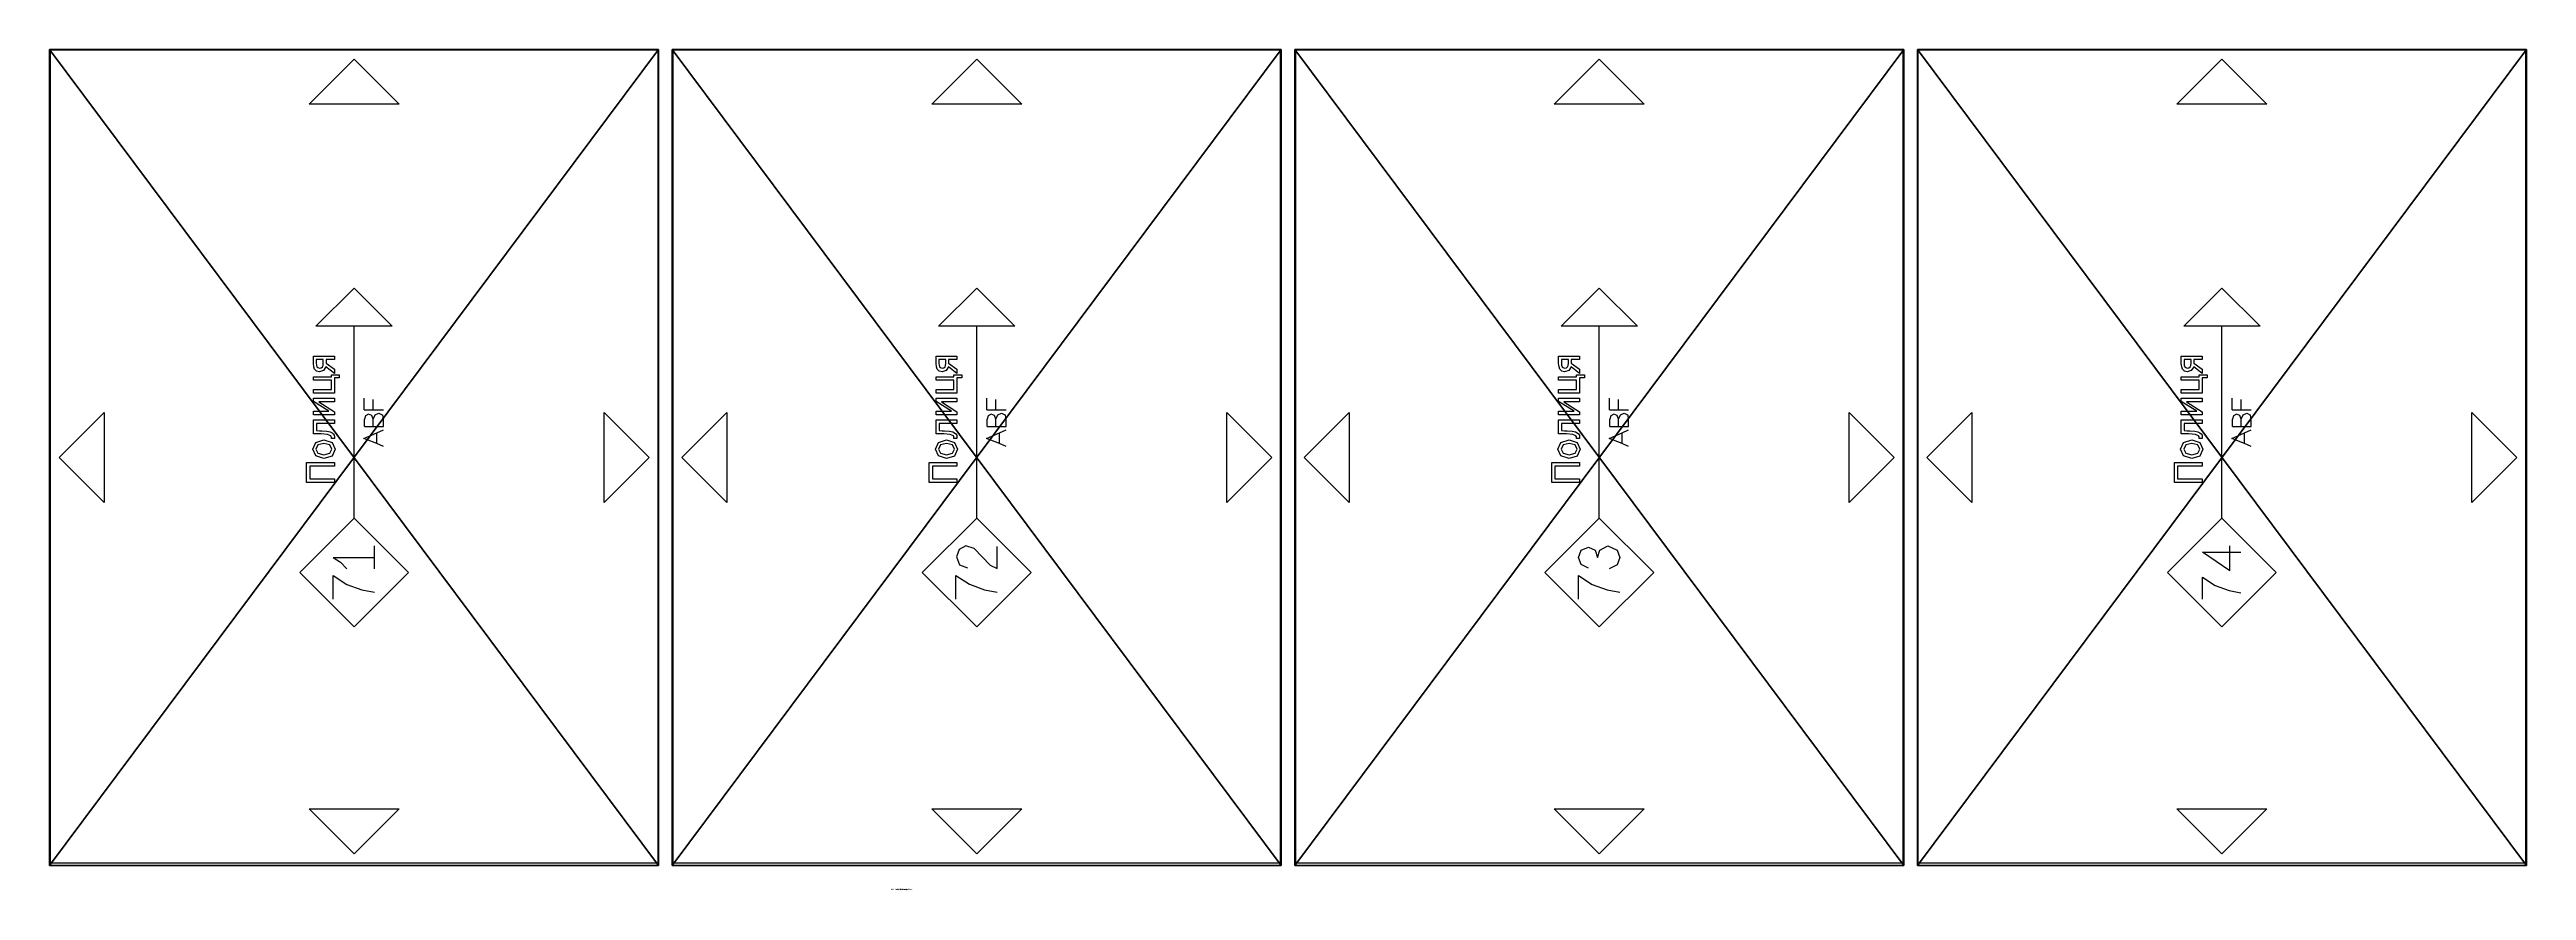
# Model space of a CAD drawing. Header units: millimetres. Extents: x -45532 to 18, y -11338 to 4436.
# Drawn here: x -16578 to -14756, y -18 to 600 of the extents above; entities that cross this region are included whole.
import ezdxf

# ---------------------------------------------------------------- set-up
doc = ezdxf.new("R2010")
doc.units = ezdxf.units.MM
doc.header["$LTSCALE"] = 25.4
doc.layers.get('0').update_dxf_attribs({"true_color": 0xffffff})
for name, color, linetype, true_color in [('ABF_cuttingLines', 134, 'Continuous', 0x009987), ('ABF_edgeBanding', 252, 'Continuous', 0x777799), ('ABF_Label', 190, 'Continuous', 0x9900ff)]:
    doc.layers.add(name, color=color, linetype=linetype, true_color=true_color)

# ---------------------------------------------------------------- blocks, each defined once
blk = doc.blocks.new('Group1439#1')
at = {"layer": 'ABF_Label', "color": 0}
for p, q in [((-11.7, 9.2), (-11.7, 22.2)), ((-11.7, 22.2), (-2.3, 22.2)), ((-4, 20.7), (-10, 20.7)), ((-10, 20.7), (-10, 9.2)), ((-4, 9.2), (-4, 20.7)), ((-2.3, 22.2), (-2.3, 9.2)), ((-0.4, 14.1), (0.8, 17.9)), ((0.7, 10.3), (-0.4, 14.1)), ((0.8, 17.9), (3.9, 19.3)), ((2, 16.9), (1.3, 14.1)), ((1.3, 14.1), (2, 11.3)), ((3.9, 17.8), (2, 16.9)), ((3.9, 19.3), (7.1, 17.9)), ((5.9, 16.9), (3.9, 17.8)), ((6.6, 14.1), (5.9, 16.9)), ((5.9, 11.3), (6.6, 14.1)), ((7.1, 17.9), (8.3, 14.1)), ((8.3, 14.1), (7.1, 10.3)), ((10.1, 10.9), (10.7, 12.4)), ((10.7, 12.4), (11, 15.4)), ((11, 15.4), (11.1, 17.1)), ((11.1, 17.1), (11.1, 19)), ((11.1, 19), (17.6, 19)), ((12.3, 12.7), (12, 11.2)), ((12.5, 15), (12.3, 12.7)), ((12.6, 17.6), (12.5, 16.2)), ((12.5, 16.2), (12.5, 15)), ((15.9, 17.6), (12.6, 17.6)), ((15.9, 9.2), (15.9, 17.6)), ((17.6, 19), (17.6, 9.2)), ((19.9, 9.2), (19.9, 19)), ((19.9, 19), (21.6, 19)), ((26, 16.5), (21.4, 9.2)), ((21.6, 19), (21.6, 11.8)), ((21.6, 11.8), (26.1, 19)), ((26, 9.2), (26, 16.5)), ((26.1, 19), (27.7, 19)), ((27.7, 19), (27.7, 9.2)), ((30.1, 9.2), (30.1, 19)), ((30.1, 19), (31.7, 19)), ((31.7, 19), (31.7, 10.6)), ((36.1, 10.6), (36.1, 19)), ((36.1, 19), (37.7, 19)), ((37.7, 19), (37.7, 10.6)), ((39.3, 9.2), (42.4, 13.2)), ((40.1, 16.2), (40.4, 17.5)), ((40.7, 14.3), (40.1, 16.2)), ((40.4, 17.5), (41.3, 18.4)), ((42.4, 13.2), (40.7, 14.3)), ((44.1, 13.1), (41.2, 9.2)), ((41.3, 18.4), (42.4, 18.8)), ((42, 16.9), (41.8, 16.2)), ((41.8, 16.2), (41.9, 15.4)), ((41.9, 15.4), (42.3, 14.8)), ((42.4, 17.4), (42, 16.9)), ((42.3, 14.8), (43, 14.5)), ((42.4, 18.8), (43.9, 19)), ((43.1, 17.6), (42.4, 17.4)), ((43, 14.5), (44, 14.4)), ((44, 17.7), (43.1, 17.6)), ((43.9, 19), (47.4, 19)), ((45.8, 17.7), (44, 17.7)), ((44, 14.4), (45.8, 14.4)), ((45.8, 13.1), (44.1, 13.1)), ((45.8, 14.4), (45.8, 17.7)), ((45.8, 9.2), (45.8, 13.1)), ((47.4, 19), (47.4, 9.2)), ((-66.1, 9.1), (-55.9, 9.1)), ((-59.7, 3.1), (-62.1, -3.4)), ((-55.9, 9.1), (-59.7, 3.1)), ((-52.9, -3.7), (-44.1, 9.1)), ((-44.1, 9.1), (-44.1, -3.7)), ((-28.3, 0), (61.3, 0)), ((-10, 9.2), (-11.7, 9.2)), ((-2.3, 9.2), (-4, 9.2)), ((3.9, 8.9), (0.7, 10.3)), ((2, 11.3), (3.9, 10.4)), ((3.9, 10.4), (5.9, 11.3)), ((7.1, 10.3), (3.9, 8.9)), ((8.9, 9.2), (8.9, 10.6)), ((8.9, 10.6), (9, 10.6)), ((9.2, 9.2), (8.9, 9.2)), ((9, 10.6), (9.1, 10.6)), ((9.1, 10.6), (9.3, 10.6)), ((9.6, 9.2), (9.2, 9.2)), ((9.3, 10.6), (9.7, 10.7)), ((10.4, 9.3), (9.6, 9.2)), ((9.7, 10.7), (10.1, 10.9)), ((11, 9.7), (10.4, 9.3)), ((11.5, 10.3), (11, 9.7)), ((12, 11.2), (11.5, 10.3)), ((17.6, 9.2), (15.9, 9.2)), ((21.4, 9.2), (19.9, 9.2)), ((27.7, 9.2), (26, 9.2)), ((37.2, 9.2), (30.1, 9.2)), ((31.7, 10.6), (36.1, 10.6)), ((37.2, 6.9), (37.2, 9.2)), ((38.7, 6.9), (37.2, 6.9)), ((37.7, 10.6), (38.7, 10.6)), ((38.7, 10.6), (38.7, 6.9)), ((41.2, 9.2), (39.3, 9.2)), ((47.4, 9.2), (45.8, 9.2)), ((-62.1, -3.4), (-63.1, -8.9)), ((-52.9, -3.7), (-44.1, -3.7)), ((-44.1, -3.7), (-41.2, -3.7)), ((-44.1, -3.7), (-44.1, -8.9)), ((5.2, -13.7), (6.5, -10.6)), ((6.5, -10.6), (8.9, -4.6)), ((6.5, -10.6), (11.6, -10.6)), ((8.9, -4.6), (11.6, -10.6)), ((11.6, -10.6), (13, -13.7)), ((14.5, -4.9), (18, -4.9)), ((14.5, -4.9), (14.5, -9)), ((14.5, -9), (14.5, -13.7)), ((14.5, -9), (18, -9)), ((19.5, -5.4), (18, -4.9)), ((18, -9), (19.6, -8.3)), ((18, -9), (20, -9.9)), ((20.3, -6.8), (19.5, -5.4)), ((19.6, -8.3), (20.3, -6.8)), ((20, -9.9), (20.7, -11.6)), ((22.3, -4.8), (22.3, -9)), ((22.3, -4.8), (27.8, -4.8)), ((22.3, -9), (27.1, -9)), ((22.3, -9), (22.3, -13.7)), ((14.5, -13.7), (18, -13.7)), ((18, -13.7), (19.8, -13.4)), ((20.7, -11.6), (19.8, -13.4))]:
    blk.add_line(p, q, dxfattribs=at)
for points in [[(-28.3, 0, 0), (-53.7, -25.4, 0), (-79.1, 0, 0), (-53.7, 25.4, 0), (-28.3, 0, 0)], [(61.3, 17.8, 0), (79.1, 0, 0), (61.3, -17.8, 0), (61.3, 17.8, 0)]]:
    blk.add_polyline3d(points, close=True, dxfattribs=at)
blk = doc.blocks.new('Group1742#1')
at = {"layer": 'ABF_cuttingLines', "color": 0}
blk.add_polyline3d([(-3968.6, 410.7, 0), (-4415.8, 410.7, 0), (-4415.8, -186.9, 0), (-3968.6, -186.9, 0), (-3968.6, 410.7, 0)], close=True, dxfattribs=at)
blk = doc.blocks.new('Group1743#1')
at = {"layer": 'ABF_edgeBanding', "color": 0}
for points in [[(-4192.2, 404.1, 0), (-4159.1, 371, 0), (-4225.3, 371, 0), (-4192.2, 404.1, 0)], [(-4409.2, 111.1, 0), (-4376.1, 144.2, 0), (-4376.1, 78, 0), (-4409.2, 111.1, 0)], [(-3975.2, 111.1, 0), (-4008.3, 78, 0), (-4008.3, 144.2, 0), (-3975.2, 111.1, 0)], [(-4192.2, -180.3, 0), (-4225.3, -147.2, 0), (-4159.1, -147.2, 0), (-4192.2, -180.3, 0)]]:
    blk.add_polyline3d(points, close=True, dxfattribs=at)
blk = doc.blocks.new('______#79')
at = {"color": 0}
for p, q in [((-4416.2, 411.1), (-4416.2, -188.9)), ((-3968.2, 411.1), (-4416.2, 411.1)), ((-3968.2, 411.1, 18), (-4416.2, 411.1, 18)), ((-4416.2, 411.1, 18), (-4416.2, -188.9, 18)), ((-4416.2, 411.1, 18), (-4416.2, -188.9, 18)), ((-4416.2, 411.1), (-4416.2, 411.1, 18)), ((-4416.2, 411.1), (-4416.2, -188.9)), ((-3968.2, 411.1), (-4416.2, 411.1)), ((-4416.2, 411.1), (-4416.2, 411.1, 18)), ((-3968.2, 411.1, 18), (-4416.2, 411.1, 18)), ((-3968.2, 411.1), (-3968.2, 411.1, 18)), ((-3968.2, -188.9, 18), (-3968.2, 411.1, 18)), ((-3968.2, -188.9), (-3968.2, 411.1)), ((-3968.2, -188.9), (-3968.2, 411.1)), ((-3968.2, -188.9, 18), (-3968.2, 411.1, 18)), ((-3968.2, 411.1), (-3968.2, 411.1, 18)), ((-4416.2, -188.9, 18), (-3968.2, -188.9, 18)), ((-4416.2, -188.9), (-4416.2, -188.9, 18)), ((-4416.2, -188.9), (-3968.2, -188.9)), ((-4416.2, -188.9), (-3968.2, -188.9)), ((-4416.2, -188.9, 18), (-3968.2, -188.9, 18)), ((-4416.2, -188.9), (-4416.2, -188.9, 18)), ((-3968.2, -188.9), (-3968.2, -188.9, 18)), ((-3968.2, -188.9), (-3968.2, -188.9, 18))]:
    blk.add_line(p, q, dxfattribs=at)
at = {"layer": 'ABF_cuttingLines', "color": 0}
blk.add_blockref('Group1742#1', (0, 0, 18), dxfattribs=at)
at = {"layer": 'ABF_edgeBanding', "color": 0}
blk.add_blockref('Group1743#1', (0, 0, 18), dxfattribs=at)
at = {"layer": 'ABF_Label', "color": 0, "xscale": 1.574803149606299, "yscale": 1.574803149606299, "rotation": 90}
blk.add_blockref('Group1439#1', (-4192.2, 111.1, 18), dxfattribs=at)
at = {"color": 0}
mesh = blk.add_polyface(dxfattribs=at)
corners = [(-3968.2, 411.1), (-4416.2, -188.9), (-4416.2, 411.1), (-3968.2, -188.9)]
mesh.append_faces([[corners[k] for k in face] for face in [(0, 1, 2), (1, 0, 3)]], dxfattribs={"vtx0": -1, "color": 0})
at = {"color": 7, "true_color": 0xffffff}
mesh = blk.add_polyface(dxfattribs=at)
corners = [(-3968.2, -188.9, 18), (-4416.2, 411.1, 18), (-4416.2, -188.9, 18), (-3968.2, 411.1, 18)]
mesh.append_faces([[corners[k] for k in face] for face in [(0, 1, 2), (1, 0, 3)]], dxfattribs={"vtx0": -1, "color": 7})
at = {"color": 0}
mesh = blk.add_polyface(dxfattribs=at)
corners = [(-4416.2, 411.1, 18), (-4416.2, -188.9), (-4416.2, -188.9, 18), (-4416.2, 411.1)]
mesh.append_faces([[corners[k] for k in face] for face in [(0, 1, 2), (1, 0, 3)]], dxfattribs={"vtx0": -1, "color": 0})
mesh = blk.add_polyface(dxfattribs=at)
corners = [(-4416.2, 411.1, 18), (-3968.2, 411.1), (-4416.2, 411.1), (-3968.2, 411.1, 18)]
mesh.append_faces([[corners[k] for k in face] for face in [(0, 1, 2), (1, 0, 3)]], dxfattribs={"vtx0": -1, "color": 0})
mesh = blk.add_polyface(dxfattribs=at)
corners = [(-3968.2, 411.1), (-3968.2, -188.9, 18), (-3968.2, -188.9), (-3968.2, 411.1, 18)]
mesh.append_faces([[corners[k] for k in face] for face in [(0, 1, 2), (1, 0, 3)]], dxfattribs={"vtx0": -1, "color": 0})
mesh = blk.add_polyface(dxfattribs=at)
corners = [(-3968.2, -188.9, 18), (-4416.2, -188.9), (-3968.2, -188.9), (-4416.2, -188.9, 18)]
mesh.append_faces([[corners[k] for k in face] for face in [(0, 1, 2), (1, 0, 3)]], dxfattribs={"vtx0": -1, "color": 0})
blk = doc.blocks.new('Group1437#1')
at = {"layer": 'ABF_Label', "color": 0}
for p, q in [((-11.7, 9.2), (-11.7, 22.2)), ((-11.7, 22.2), (-2.3, 22.2)), ((-4, 20.7), (-10, 20.7)), ((-10, 20.7), (-10, 9.2)), ((-4, 9.2), (-4, 20.7)), ((-2.3, 22.2), (-2.3, 9.2)), ((-0.4, 14.1), (0.8, 17.9)), ((0.7, 10.3), (-0.4, 14.1)), ((0.8, 17.9), (3.9, 19.3)), ((2, 16.9), (1.3, 14.1)), ((1.3, 14.1), (2, 11.3)), ((3.9, 17.8), (2, 16.9)), ((3.9, 19.3), (7.1, 17.9)), ((5.9, 16.9), (3.9, 17.8)), ((6.6, 14.1), (5.9, 16.9)), ((5.9, 11.3), (6.6, 14.1)), ((7.1, 17.9), (8.3, 14.1)), ((8.3, 14.1), (7.1, 10.3)), ((10.1, 10.9), (10.7, 12.4)), ((10.7, 12.4), (11, 15.4)), ((11, 15.4), (11.1, 17.1)), ((11.1, 17.1), (11.1, 19)), ((11.1, 19), (17.6, 19)), ((12.3, 12.7), (12, 11.2)), ((12.5, 15), (12.3, 12.7)), ((12.6, 17.6), (12.5, 16.2)), ((12.5, 16.2), (12.5, 15)), ((15.9, 17.6), (12.6, 17.6)), ((15.9, 9.2), (15.9, 17.6)), ((17.6, 19), (17.6, 9.2)), ((19.9, 9.2), (19.9, 19)), ((19.9, 19), (21.6, 19)), ((26, 16.5), (21.4, 9.2)), ((21.6, 19), (21.6, 11.8)), ((21.6, 11.8), (26.1, 19)), ((26, 9.2), (26, 16.5)), ((26.1, 19), (27.7, 19)), ((27.7, 19), (27.7, 9.2)), ((30.1, 9.2), (30.1, 19)), ((30.1, 19), (31.7, 19)), ((31.7, 19), (31.7, 10.6)), ((36.1, 10.6), (36.1, 19)), ((36.1, 19), (37.7, 19)), ((37.7, 19), (37.7, 10.6)), ((39.3, 9.2), (42.4, 13.2)), ((40.1, 16.2), (40.4, 17.5)), ((40.7, 14.3), (40.1, 16.2)), ((40.4, 17.5), (41.3, 18.4)), ((42.4, 13.2), (40.7, 14.3)), ((44.1, 13.1), (41.2, 9.2)), ((41.3, 18.4), (42.4, 18.8)), ((42, 16.9), (41.8, 16.2)), ((41.8, 16.2), (41.9, 15.4)), ((41.9, 15.4), (42.3, 14.8)), ((42.4, 17.4), (42, 16.9)), ((42.3, 14.8), (43, 14.5)), ((42.4, 18.8), (43.9, 19)), ((43.1, 17.6), (42.4, 17.4)), ((43, 14.5), (44, 14.4)), ((44, 17.7), (43.1, 17.6)), ((43.9, 19), (47.4, 19)), ((45.8, 17.7), (44, 17.7)), ((44, 14.4), (45.8, 14.4)), ((45.8, 13.1), (44.1, 13.1)), ((45.8, 14.4), (45.8, 17.7)), ((45.8, 9.2), (45.8, 13.1)), ((47.4, 19), (47.4, 9.2)), ((-66.1, 9.7), (-55.1, 9.7)), ((-59.2, 3.3), (-61.8, -3.6)), ((-55.1, 9.7), (-59.2, 3.3)), ((-51.7, 5.1), (-49.9, 8.5)), ((-49.9, 8.5), (-46.6, 9.7)), ((-46.6, 9.7), (-43.2, 8.5)), ((-43.3, 1.9), (-46.6, 0.9)), ((-46.6, 0.9), (-43.3, -0.2)), ((-41.8, 5.1), (-43.3, 1.9)), ((-43.2, 8.5), (-41.8, 5.1)), ((-28.3, 0), (61.3, 0)), ((-10, 9.2), (-11.7, 9.2)), ((-2.3, 9.2), (-4, 9.2)), ((3.9, 8.9), (0.7, 10.3)), ((2, 11.3), (3.9, 10.4)), ((3.9, 10.4), (5.9, 11.3)), ((7.1, 10.3), (3.9, 8.9)), ((8.9, 9.2), (8.9, 10.6)), ((8.9, 10.6), (9, 10.6)), ((9.2, 9.2), (8.9, 9.2)), ((9, 10.6), (9.1, 10.6)), ((9.1, 10.6), (9.3, 10.6)), ((9.6, 9.2), (9.2, 9.2)), ((9.3, 10.6), (9.7, 10.7)), ((10.4, 9.3), (9.6, 9.2)), ((9.7, 10.7), (10.1, 10.9)), ((11, 9.7), (10.4, 9.3)), ((11.5, 10.3), (11, 9.7)), ((12, 11.2), (11.5, 10.3)), ((17.6, 9.2), (15.9, 9.2)), ((21.4, 9.2), (19.9, 9.2)), ((27.7, 9.2), (26, 9.2)), ((37.2, 9.2), (30.1, 9.2)), ((31.7, 10.6), (36.1, 10.6)), ((37.2, 6.9), (37.2, 9.2)), ((38.7, 6.9), (37.2, 6.9)), ((37.7, 10.6), (38.7, 10.6)), ((38.7, 10.6), (38.7, 6.9)), ((41.2, 9.2), (39.3, 9.2)), ((47.4, 9.2), (45.8, 9.2)), ((-61.8, -3.6), (-62.9, -9.6)), ((-50.1, -8.3), (-51.9, -4.6)), ((-46.6, -9.6), (-50.1, -8.3)), ((-43.3, -8.3), (-46.6, -9.6)), ((-43.3, -0.2), (-41.2, -4)), ((-41.2, -4), (-43.3, -8.3)), ((5.2, -13.7), (6.5, -10.6)), ((6.5, -10.6), (8.9, -4.6)), ((6.5, -10.6), (11.6, -10.6)), ((8.9, -4.6), (11.6, -10.6)), ((11.6, -10.6), (13, -13.7)), ((14.5, -4.9), (18, -4.9)), ((14.5, -4.9), (14.5, -9)), ((14.5, -9), (14.5, -13.7)), ((14.5, -9), (18, -9)), ((19.5, -5.4), (18, -4.9)), ((18, -9), (19.6, -8.3)), ((18, -9), (20, -9.9)), ((20.3, -6.8), (19.5, -5.4)), ((19.6, -8.3), (20.3, -6.8)), ((20, -9.9), (20.7, -11.6)), ((22.3, -4.8), (22.3, -9)), ((22.3, -4.8), (27.8, -4.8)), ((22.3, -9), (27.1, -9)), ((22.3, -9), (22.3, -13.7)), ((14.5, -13.7), (18, -13.7)), ((18, -13.7), (19.8, -13.4)), ((20.7, -11.6), (19.8, -13.4))]:
    blk.add_line(p, q, dxfattribs=at)
for points in [[(-28.3, 0, 0), (-53.7, -25.4, 0), (-79.1, 0, 0), (-53.7, 25.4, 0), (-28.3, 0, 0)], [(61.3, 17.8, 0), (79.1, 0, 0), (61.3, -17.8, 0), (61.3, 17.8, 0)]]:
    blk.add_polyline3d(points, close=True, dxfattribs=at)
blk = doc.blocks.new('Group1744#1')
at = {"layer": 'ABF_cuttingLines', "color": 0}
blk.add_polyline3d([(-3968.6, 410.7, 0), (-4415.8, 410.7, 0), (-4415.8, -186.9, 0), (-3968.6, -186.9, 0), (-3968.6, 410.7, 0)], close=True, dxfattribs=at)
blk = doc.blocks.new('Group1745#1')
at = {"layer": 'ABF_edgeBanding', "color": 0}
for points in [[(-4192.2, 404.1, 0), (-4159.1, 371, 0), (-4225.3, 371, 0), (-4192.2, 404.1, 0)], [(-4409.2, 111.1, 0), (-4376.1, 144.2, 0), (-4376.1, 78, 0), (-4409.2, 111.1, 0)], [(-3975.2, 111.1, 0), (-4008.3, 78, 0), (-4008.3, 144.2, 0), (-3975.2, 111.1, 0)], [(-4192.2, -180.3, 0), (-4225.3, -147.2, 0), (-4159.1, -147.2, 0), (-4192.2, -180.3, 0)]]:
    blk.add_polyline3d(points, close=True, dxfattribs=at)
blk = doc.blocks.new('______#80')
at = {"color": 0}
for p, q in [((-4416.2, 411.1), (-4416.2, -188.9)), ((-3968.2, 411.1), (-4416.2, 411.1)), ((-3968.2, 411.1, 18), (-4416.2, 411.1, 18)), ((-4416.2, 411.1, 18), (-4416.2, -188.9, 18)), ((-4416.2, 411.1, 18), (-4416.2, -188.9, 18)), ((-4416.2, 411.1), (-4416.2, 411.1, 18)), ((-4416.2, 411.1), (-4416.2, -188.9)), ((-3968.2, 411.1), (-4416.2, 411.1)), ((-4416.2, 411.1), (-4416.2, 411.1, 18)), ((-3968.2, 411.1, 18), (-4416.2, 411.1, 18)), ((-3968.2, 411.1), (-3968.2, 411.1, 18)), ((-3968.2, -188.9, 18), (-3968.2, 411.1, 18)), ((-3968.2, -188.9), (-3968.2, 411.1)), ((-3968.2, -188.9), (-3968.2, 411.1)), ((-3968.2, -188.9, 18), (-3968.2, 411.1, 18)), ((-3968.2, 411.1), (-3968.2, 411.1, 18)), ((-4416.2, -188.9, 18), (-3968.2, -188.9, 18)), ((-4416.2, -188.9), (-4416.2, -188.9, 18)), ((-4416.2, -188.9), (-3968.2, -188.9)), ((-4416.2, -188.9), (-3968.2, -188.9)), ((-4416.2, -188.9, 18), (-3968.2, -188.9, 18)), ((-4416.2, -188.9), (-4416.2, -188.9, 18)), ((-3968.2, -188.9), (-3968.2, -188.9, 18)), ((-3968.2, -188.9), (-3968.2, -188.9, 18))]:
    blk.add_line(p, q, dxfattribs=at)
at = {"layer": 'ABF_cuttingLines', "color": 0}
blk.add_blockref('Group1744#1', (0, 0, 18), dxfattribs=at)
at = {"layer": 'ABF_edgeBanding', "color": 0}
blk.add_blockref('Group1745#1', (0, 0, 18), dxfattribs=at)
at = {"layer": 'ABF_Label', "color": 0, "xscale": 1.574803149606299, "yscale": 1.574803149606299, "rotation": 90}
blk.add_blockref('Group1437#1', (-4192.2, 111.1, 18), dxfattribs=at)
at = {"color": 0}
mesh = blk.add_polyface(dxfattribs=at)
corners = [(-3968.2, 411.1), (-4416.2, -188.9), (-4416.2, 411.1), (-3968.2, -188.9)]
mesh.append_faces([[corners[k] for k in face] for face in [(0, 1, 2), (1, 0, 3)]], dxfattribs={"vtx0": -1, "color": 0})
at = {"color": 7, "true_color": 0xffffff}
mesh = blk.add_polyface(dxfattribs=at)
corners = [(-3968.2, -188.9, 18), (-4416.2, 411.1, 18), (-4416.2, -188.9, 18), (-3968.2, 411.1, 18)]
mesh.append_faces([[corners[k] for k in face] for face in [(0, 1, 2), (1, 0, 3)]], dxfattribs={"vtx0": -1, "color": 7})
at = {"color": 0}
mesh = blk.add_polyface(dxfattribs=at)
corners = [(-4416.2, 411.1, 18), (-4416.2, -188.9), (-4416.2, -188.9, 18), (-4416.2, 411.1)]
mesh.append_faces([[corners[k] for k in face] for face in [(0, 1, 2), (1, 0, 3)]], dxfattribs={"vtx0": -1, "color": 0})
mesh = blk.add_polyface(dxfattribs=at)
corners = [(-4416.2, 411.1, 18), (-3968.2, 411.1), (-4416.2, 411.1), (-3968.2, 411.1, 18)]
mesh.append_faces([[corners[k] for k in face] for face in [(0, 1, 2), (1, 0, 3)]], dxfattribs={"vtx0": -1, "color": 0})
mesh = blk.add_polyface(dxfattribs=at)
corners = [(-3968.2, 411.1), (-3968.2, -188.9, 18), (-3968.2, -188.9), (-3968.2, 411.1, 18)]
mesh.append_faces([[corners[k] for k in face] for face in [(0, 1, 2), (1, 0, 3)]], dxfattribs={"vtx0": -1, "color": 0})
mesh = blk.add_polyface(dxfattribs=at)
corners = [(-3968.2, -188.9, 18), (-4416.2, -188.9), (-3968.2, -188.9), (-4416.2, -188.9, 18)]
mesh.append_faces([[corners[k] for k in face] for face in [(0, 1, 2), (1, 0, 3)]], dxfattribs={"vtx0": -1, "color": 0})
blk = doc.blocks.new('Group1423#1')
at = {"layer": 'ABF_Label', "color": 0}
for p, q in [((-11.7, 9.2), (-11.7, 22.2)), ((-11.7, 22.2), (-2.3, 22.2)), ((-4, 20.7), (-10, 20.7)), ((-10, 20.7), (-10, 9.2)), ((-4, 9.2), (-4, 20.7)), ((-2.3, 22.2), (-2.3, 9.2)), ((-0.4, 14.1), (0.8, 17.9)), ((0.7, 10.3), (-0.4, 14.1)), ((0.8, 17.9), (3.9, 19.3)), ((2, 16.9), (1.3, 14.1)), ((1.3, 14.1), (2, 11.3)), ((3.9, 17.8), (2, 16.9)), ((3.9, 19.3), (7.1, 17.9)), ((5.9, 16.9), (3.9, 17.8)), ((6.6, 14.1), (5.9, 16.9)), ((5.9, 11.3), (6.6, 14.1)), ((7.1, 17.9), (8.3, 14.1)), ((8.3, 14.1), (7.1, 10.3)), ((10.1, 10.9), (10.7, 12.4)), ((10.7, 12.4), (11, 15.4)), ((11, 15.4), (11.1, 17.1)), ((11.1, 17.1), (11.1, 19)), ((11.1, 19), (17.6, 19)), ((12.3, 12.7), (12, 11.2)), ((12.5, 15), (12.3, 12.7)), ((12.6, 17.6), (12.5, 16.2)), ((12.5, 16.2), (12.5, 15)), ((15.9, 17.6), (12.6, 17.6)), ((15.9, 9.2), (15.9, 17.6)), ((17.6, 19), (17.6, 9.2)), ((19.9, 9.2), (19.9, 19)), ((19.9, 19), (21.6, 19)), ((26, 16.5), (21.4, 9.2)), ((21.6, 19), (21.6, 11.8)), ((21.6, 11.8), (26.1, 19)), ((26, 9.2), (26, 16.5)), ((26.1, 19), (27.7, 19)), ((27.7, 19), (27.7, 9.2)), ((30.1, 9.2), (30.1, 19)), ((30.1, 19), (31.7, 19)), ((31.7, 19), (31.7, 10.6)), ((36.1, 10.6), (36.1, 19)), ((36.1, 19), (37.7, 19)), ((37.7, 19), (37.7, 10.6)), ((39.3, 9.2), (42.4, 13.2)), ((40.1, 16.2), (40.4, 17.5)), ((40.7, 14.3), (40.1, 16.2)), ((40.4, 17.5), (41.3, 18.4)), ((42.4, 13.2), (40.7, 14.3)), ((44.1, 13.1), (41.2, 9.2)), ((41.3, 18.4), (42.4, 18.8)), ((42, 16.9), (41.8, 16.2)), ((41.8, 16.2), (41.9, 15.4)), ((41.9, 15.4), (42.3, 14.8)), ((42.4, 17.4), (42, 16.9)), ((42.3, 14.8), (43, 14.5)), ((42.4, 18.8), (43.9, 19)), ((43.1, 17.6), (42.4, 17.4)), ((43, 14.5), (44, 14.4)), ((44, 17.7), (43.1, 17.6)), ((43.9, 19), (47.4, 19)), ((45.8, 17.7), (44, 17.7)), ((44, 14.4), (45.8, 14.4)), ((45.8, 13.1), (44.1, 13.1)), ((45.8, 14.4), (45.8, 17.7)), ((45.8, 9.2), (45.8, 13.1)), ((47.4, 19), (47.4, 9.2)), ((-66.1, 9.8), (-55.1, 9.8)), ((-59.1, 3.4), (-61.8, -3.6)), ((-55.1, 9.8), (-59.1, 3.4)), ((-50.1, 8.1), (-51.5, 4.3)), ((-42.5, 1.2), (-50.3, -6.3)), ((-46.4, 9.5), (-50.1, 8.1)), ((-42.9, 8.2), (-46.4, 9.5)), ((-41.2, 5), (-42.9, 8.2)), ((-42.5, 1.2), (-41.2, 5)), ((-28.3, 0), (61.3, 0)), ((-10, 9.2), (-11.7, 9.2)), ((-2.3, 9.2), (-4, 9.2)), ((3.9, 8.9), (0.7, 10.3)), ((2, 11.3), (3.9, 10.4)), ((3.9, 10.4), (5.9, 11.3)), ((7.1, 10.3), (3.9, 8.9)), ((8.9, 9.2), (8.9, 10.6)), ((8.9, 10.6), (9, 10.6)), ((9.2, 9.2), (8.9, 9.2)), ((9, 10.6), (9.1, 10.6)), ((9.1, 10.6), (9.3, 10.6)), ((9.6, 9.2), (9.2, 9.2)), ((9.3, 10.6), (9.7, 10.7)), ((10.4, 9.3), (9.6, 9.2)), ((9.7, 10.7), (10.1, 10.9)), ((11, 9.7), (10.4, 9.3)), ((11.5, 10.3), (11, 9.7)), ((12, 11.2), (11.5, 10.3)), ((17.6, 9.2), (15.9, 9.2)), ((21.4, 9.2), (19.9, 9.2)), ((27.7, 9.2), (26, 9.2)), ((37.2, 9.2), (30.1, 9.2)), ((31.7, 10.6), (36.1, 10.6)), ((37.2, 6.9), (37.2, 9.2)), ((38.7, 6.9), (37.2, 6.9)), ((37.7, 10.6), (38.7, 10.6)), ((38.7, 10.6), (38.7, 6.9)), ((41.2, 9.2), (39.3, 9.2)), ((47.4, 9.2), (45.8, 9.2)), ((-61.8, -3.6), (-62.9, -9.6)), ((-50.3, -6.3), (-51.8, -9.6)), ((-51.8, -9.6), (-41.6, -9.6)), ((5.2, -13.7), (6.5, -10.6)), ((6.5, -10.6), (8.9, -4.6)), ((6.5, -10.6), (11.6, -10.6)), ((8.9, -4.6), (11.6, -10.6)), ((11.6, -10.6), (13, -13.7)), ((14.5, -4.9), (18, -4.9)), ((14.5, -4.9), (14.5, -9)), ((14.5, -9), (14.5, -13.7)), ((14.5, -9), (18, -9)), ((19.5, -5.4), (18, -4.9)), ((18, -9), (19.6, -8.3)), ((18, -9), (20, -9.9)), ((20.3, -6.8), (19.5, -5.4)), ((19.6, -8.3), (20.3, -6.8)), ((20, -9.9), (20.7, -11.6)), ((22.3, -4.8), (22.3, -9)), ((22.3, -4.8), (27.8, -4.8)), ((22.3, -9), (27.1, -9)), ((22.3, -9), (22.3, -13.7)), ((14.5, -13.7), (18, -13.7)), ((18, -13.7), (19.8, -13.4)), ((20.7, -11.6), (19.8, -13.4))]:
    blk.add_line(p, q, dxfattribs=at)
for points in [[(-28.3, 0, 0), (-53.7, -25.4, 0), (-79.1, 0, 0), (-53.7, 25.4, 0), (-28.3, 0, 0)], [(61.3, 17.8, 0), (79.1, 0, 0), (61.3, -17.8, 0), (61.3, 17.8, 0)]]:
    blk.add_polyline3d(points, close=True, dxfattribs=at)
blk = doc.blocks.new('Group1746#1')
at = {"layer": 'ABF_cuttingLines', "color": 0}
blk.add_polyline3d([(-3968.6, 410.7, 0), (-4415.8, 410.7, 0), (-4415.8, -186.9, 0), (-3968.6, -186.9, 0), (-3968.6, 410.7, 0)], close=True, dxfattribs=at)
blk = doc.blocks.new('Group1747#1')
at = {"layer": 'ABF_edgeBanding', "color": 0}
for points in [[(-4192.2, 404.1, 0), (-4159.1, 371, 0), (-4225.3, 371, 0), (-4192.2, 404.1, 0)], [(-4409.2, 111.1, 0), (-4376.1, 144.2, 0), (-4376.1, 78, 0), (-4409.2, 111.1, 0)], [(-3975.2, 111.1, 0), (-4008.3, 78, 0), (-4008.3, 144.2, 0), (-3975.2, 111.1, 0)], [(-4192.2, -180.3, 0), (-4225.3, -147.2, 0), (-4159.1, -147.2, 0), (-4192.2, -180.3, 0)]]:
    blk.add_polyline3d(points, close=True, dxfattribs=at)
blk = doc.blocks.new('______#81')
at = {"color": 0}
for p, q in [((-4416.2, 411.1), (-4416.2, -188.9)), ((-3968.2, 411.1), (-4416.2, 411.1)), ((-3968.2, 411.1, 18), (-4416.2, 411.1, 18)), ((-4416.2, 411.1, 18), (-4416.2, -188.9, 18)), ((-4416.2, 411.1, 18), (-4416.2, -188.9, 18)), ((-4416.2, 411.1), (-4416.2, 411.1, 18)), ((-4416.2, 411.1), (-4416.2, -188.9)), ((-3968.2, 411.1), (-4416.2, 411.1)), ((-4416.2, 411.1), (-4416.2, 411.1, 18)), ((-3968.2, 411.1, 18), (-4416.2, 411.1, 18)), ((-3968.2, 411.1), (-3968.2, 411.1, 18)), ((-3968.2, -188.9, 18), (-3968.2, 411.1, 18)), ((-3968.2, -188.9), (-3968.2, 411.1)), ((-3968.2, -188.9), (-3968.2, 411.1)), ((-3968.2, -188.9, 18), (-3968.2, 411.1, 18)), ((-3968.2, 411.1), (-3968.2, 411.1, 18)), ((-4416.2, -188.9, 18), (-3968.2, -188.9, 18)), ((-4416.2, -188.9), (-4416.2, -188.9, 18)), ((-4416.2, -188.9), (-3968.2, -188.9)), ((-4416.2, -188.9), (-3968.2, -188.9)), ((-4416.2, -188.9, 18), (-3968.2, -188.9, 18)), ((-4416.2, -188.9), (-4416.2, -188.9, 18)), ((-3968.2, -188.9), (-3968.2, -188.9, 18)), ((-3968.2, -188.9), (-3968.2, -188.9, 18))]:
    blk.add_line(p, q, dxfattribs=at)
at = {"layer": 'ABF_cuttingLines', "color": 0}
blk.add_blockref('Group1746#1', (0, 0, 18), dxfattribs=at)
at = {"layer": 'ABF_edgeBanding', "color": 0}
blk.add_blockref('Group1747#1', (0, 0, 18), dxfattribs=at)
at = {"layer": 'ABF_Label', "color": 0, "xscale": 1.574803149606299, "yscale": 1.574803149606299, "rotation": 90}
blk.add_blockref('Group1423#1', (-4192.2, 111.1, 18), dxfattribs=at)
at = {"color": 0}
mesh = blk.add_polyface(dxfattribs=at)
corners = [(-3968.2, 411.1), (-4416.2, -188.9), (-4416.2, 411.1), (-3968.2, -188.9)]
mesh.append_faces([[corners[k] for k in face] for face in [(0, 1, 2), (1, 0, 3)]], dxfattribs={"vtx0": -1, "color": 0})
at = {"color": 7, "true_color": 0xffffff}
mesh = blk.add_polyface(dxfattribs=at)
corners = [(-3968.2, -188.9, 18), (-4416.2, 411.1, 18), (-4416.2, -188.9, 18), (-3968.2, 411.1, 18)]
mesh.append_faces([[corners[k] for k in face] for face in [(0, 1, 2), (1, 0, 3)]], dxfattribs={"vtx0": -1, "color": 7})
at = {"color": 0}
mesh = blk.add_polyface(dxfattribs=at)
corners = [(-4416.2, 411.1, 18), (-4416.2, -188.9), (-4416.2, -188.9, 18), (-4416.2, 411.1)]
mesh.append_faces([[corners[k] for k in face] for face in [(0, 1, 2), (1, 0, 3)]], dxfattribs={"vtx0": -1, "color": 0})
mesh = blk.add_polyface(dxfattribs=at)
corners = [(-4416.2, 411.1, 18), (-3968.2, 411.1), (-4416.2, 411.1), (-3968.2, 411.1, 18)]
mesh.append_faces([[corners[k] for k in face] for face in [(0, 1, 2), (1, 0, 3)]], dxfattribs={"vtx0": -1, "color": 0})
mesh = blk.add_polyface(dxfattribs=at)
corners = [(-3968.2, 411.1), (-3968.2, -188.9, 18), (-3968.2, -188.9), (-3968.2, 411.1, 18)]
mesh.append_faces([[corners[k] for k in face] for face in [(0, 1, 2), (1, 0, 3)]], dxfattribs={"vtx0": -1, "color": 0})
mesh = blk.add_polyface(dxfattribs=at)
corners = [(-3968.2, -188.9, 18), (-4416.2, -188.9), (-3968.2, -188.9), (-4416.2, -188.9, 18)]
mesh.append_faces([[corners[k] for k in face] for face in [(0, 1, 2), (1, 0, 3)]], dxfattribs={"vtx0": -1, "color": 0})
blk = doc.blocks.new('Group1420#1')
at = {"layer": 'ABF_Label', "color": 0}
for p, q in [((-11.7, 9.2), (-11.7, 22.2)), ((-11.7, 22.2), (-2.3, 22.2)), ((-4, 20.7), (-10, 20.7)), ((-10, 20.7), (-10, 9.2)), ((-4, 9.2), (-4, 20.7)), ((-2.3, 22.2), (-2.3, 9.2)), ((-0.4, 14.1), (0.8, 17.9)), ((0.7, 10.3), (-0.4, 14.1)), ((0.8, 17.9), (3.9, 19.3)), ((2, 16.9), (1.3, 14.1)), ((1.3, 14.1), (2, 11.3)), ((3.9, 17.8), (2, 16.9)), ((3.9, 19.3), (7.1, 17.9)), ((5.9, 16.9), (3.9, 17.8)), ((6.6, 14.1), (5.9, 16.9)), ((5.9, 11.3), (6.6, 14.1)), ((7.1, 17.9), (8.3, 14.1)), ((8.3, 14.1), (7.1, 10.3)), ((10.1, 10.9), (10.7, 12.4)), ((10.7, 12.4), (11, 15.4)), ((11, 15.4), (11.1, 17.1)), ((11.1, 17.1), (11.1, 19)), ((11.1, 19), (17.6, 19)), ((12.3, 12.7), (12, 11.2)), ((12.5, 15), (12.3, 12.7)), ((12.6, 17.6), (12.5, 16.2)), ((12.5, 16.2), (12.5, 15)), ((15.9, 17.6), (12.6, 17.6)), ((15.9, 9.2), (15.9, 17.6)), ((17.6, 19), (17.6, 9.2)), ((19.9, 9.2), (19.9, 19)), ((19.9, 19), (21.6, 19)), ((26, 16.5), (21.4, 9.2)), ((21.6, 19), (21.6, 11.8)), ((21.6, 11.8), (26.1, 19)), ((26, 9.2), (26, 16.5)), ((26.1, 19), (27.7, 19)), ((27.7, 19), (27.7, 9.2)), ((30.1, 9.2), (30.1, 19)), ((30.1, 19), (31.7, 19)), ((31.7, 19), (31.7, 10.6)), ((36.1, 10.6), (36.1, 19)), ((36.1, 19), (37.7, 19)), ((37.7, 19), (37.7, 10.6)), ((39.3, 9.2), (42.4, 13.2)), ((40.1, 16.2), (40.4, 17.5)), ((40.7, 14.3), (40.1, 16.2)), ((40.4, 17.5), (41.3, 18.4)), ((42.4, 13.2), (40.7, 14.3)), ((44.1, 13.1), (41.2, 9.2)), ((41.3, 18.4), (42.4, 18.8)), ((42, 16.9), (41.8, 16.2)), ((41.8, 16.2), (41.9, 15.4)), ((41.9, 15.4), (42.3, 14.8)), ((42.4, 17.4), (42, 16.9)), ((42.3, 14.8), (43, 14.5)), ((42.4, 18.8), (43.9, 19)), ((43.1, 17.6), (42.4, 17.4)), ((43, 14.5), (44, 14.4)), ((44, 17.7), (43.1, 17.6)), ((43.9, 19), (47.4, 19)), ((45.8, 17.7), (44, 17.7)), ((44, 14.4), (45.8, 14.4)), ((45.8, 13.1), (44.1, 13.1)), ((45.8, 14.4), (45.8, 17.7)), ((45.8, 9.2), (45.8, 13.1)), ((47.4, 19), (47.4, 9.2)), ((-66.1, 9.8), (-55.1, 9.8)), ((-59.2, 3.3), (-61.8, -3.6)), ((-55.1, 9.8), (-59.2, 3.3)), ((-48.8, 6.4), (-51.9, 3.4)), ((-46.6, 9.8), (-48.8, 6.4)), ((-46.6, 9.8), (-46.6, -9.6)), ((-28.3, 0), (61.3, 0)), ((-10, 9.2), (-11.7, 9.2)), ((-2.3, 9.2), (-4, 9.2)), ((3.9, 8.9), (0.7, 10.3)), ((2, 11.3), (3.9, 10.4)), ((3.9, 10.4), (5.9, 11.3)), ((7.1, 10.3), (3.9, 8.9)), ((8.9, 9.2), (8.9, 10.6)), ((8.9, 10.6), (9, 10.6)), ((9.2, 9.2), (8.9, 9.2)), ((9, 10.6), (9.1, 10.6)), ((9.1, 10.6), (9.3, 10.6)), ((9.6, 9.2), (9.2, 9.2)), ((9.3, 10.6), (9.7, 10.7)), ((10.4, 9.3), (9.6, 9.2)), ((9.7, 10.7), (10.1, 10.9)), ((11, 9.7), (10.4, 9.3)), ((11.5, 10.3), (11, 9.7)), ((12, 11.2), (11.5, 10.3)), ((17.6, 9.2), (15.9, 9.2)), ((21.4, 9.2), (19.9, 9.2)), ((27.7, 9.2), (26, 9.2)), ((37.2, 9.2), (30.1, 9.2)), ((31.7, 10.6), (36.1, 10.6)), ((37.2, 6.9), (37.2, 9.2)), ((38.7, 6.9), (37.2, 6.9)), ((37.7, 10.6), (38.7, 10.6)), ((38.7, 10.6), (38.7, 6.9)), ((41.2, 9.2), (39.3, 9.2)), ((47.4, 9.2), (45.8, 9.2)), ((-61.8, -3.6), (-62.9, -9.6)), ((-51.9, -9.6), (-46.6, -9.6)), ((-46.6, -9.6), (-41.2, -9.6)), ((5.2, -13.7), (6.5, -10.6)), ((6.5, -10.6), (8.9, -4.6)), ((6.5, -10.6), (11.6, -10.6)), ((8.9, -4.6), (11.6, -10.6)), ((11.6, -10.6), (13, -13.7)), ((14.5, -4.9), (18, -4.9)), ((14.5, -4.9), (14.5, -9)), ((14.5, -9), (14.5, -13.7)), ((14.5, -9), (18, -9)), ((19.5, -5.4), (18, -4.9)), ((18, -9), (19.6, -8.3)), ((18, -9), (20, -9.9)), ((20.3, -6.8), (19.5, -5.4)), ((19.6, -8.3), (20.3, -6.8)), ((20, -9.9), (20.7, -11.6)), ((22.3, -4.8), (22.3, -9)), ((22.3, -4.8), (27.8, -4.8)), ((22.3, -9), (27.1, -9)), ((22.3, -9), (22.3, -13.7)), ((14.5, -13.7), (18, -13.7)), ((18, -13.7), (19.8, -13.4)), ((20.7, -11.6), (19.8, -13.4))]:
    blk.add_line(p, q, dxfattribs=at)
for points in [[(-28.3, 0, 0), (-53.7, -25.4, 0), (-79.1, 0, 0), (-53.7, 25.4, 0), (-28.3, 0, 0)], [(61.3, 17.8, 0), (79.1, 0, 0), (61.3, -17.8, 0), (61.3, 17.8, 0)]]:
    blk.add_polyline3d(points, close=True, dxfattribs=at)
blk = doc.blocks.new('Group1748#1')
at = {"layer": 'ABF_cuttingLines', "color": 0}
blk.add_polyline3d([(-3501.6, 410.7, 0), (-3948.8, 410.7, 0), (-3948.8, -186.9, 0), (-3501.6, -186.9, 0), (-3501.6, 410.7, 0)], close=True, dxfattribs=at)
blk = doc.blocks.new('Group1749#1')
at = {"layer": 'ABF_edgeBanding', "color": 0}
for points in [[(-3725.2, 404.1, 0), (-3692.1, 371, 0), (-3758.3, 371, 0), (-3725.2, 404.1, 0)], [(-3942.2, 111.1, 0), (-3909.1, 144.2, 0), (-3909.1, 78, 0), (-3942.2, 111.1, 0)], [(-3508.2, 111.1, 0), (-3541.3, 78, 0), (-3541.3, 144.2, 0), (-3508.2, 111.1, 0)], [(-3725.2, -180.3, 0), (-3758.3, -147.2, 0), (-3692.1, -147.2, 0), (-3725.2, -180.3, 0)]]:
    blk.add_polyline3d(points, close=True, dxfattribs=at)
blk = doc.blocks.new('______#82')
at = {"color": 0}
for p, q in [((-3949.2, 411.1), (-3949.2, -188.9)), ((-3501.2, 411.1), (-3949.2, 411.1)), ((-3501.2, 411.1, 18), (-3949.2, 411.1, 18)), ((-3949.2, 411.1, 18), (-3949.2, -188.9, 18)), ((-3949.2, 411.1, 18), (-3949.2, -188.9, 18)), ((-3949.2, 411.1), (-3949.2, 411.1, 18)), ((-3949.2, 411.1), (-3949.2, -188.9)), ((-3501.2, 411.1), (-3949.2, 411.1)), ((-3949.2, 411.1), (-3949.2, 411.1, 18)), ((-3501.2, 411.1, 18), (-3949.2, 411.1, 18)), ((-3501.2, 411.1), (-3501.2, 411.1, 18)), ((-3501.2, -188.9, 18), (-3501.2, 411.1, 18)), ((-3501.2, -188.9), (-3501.2, 411.1)), ((-3501.2, -188.9), (-3501.2, 411.1)), ((-3501.2, -188.9, 18), (-3501.2, 411.1, 18)), ((-3501.2, 411.1), (-3501.2, 411.1, 18)), ((-3949.2, -188.9, 18), (-3501.2, -188.9, 18)), ((-3949.2, -188.9), (-3949.2, -188.9, 18)), ((-3949.2, -188.9), (-3501.2, -188.9)), ((-3949.2, -188.9), (-3501.2, -188.9)), ((-3949.2, -188.9, 18), (-3501.2, -188.9, 18)), ((-3949.2, -188.9), (-3949.2, -188.9, 18)), ((-3501.2, -188.9), (-3501.2, -188.9, 18)), ((-3501.2, -188.9), (-3501.2, -188.9, 18))]:
    blk.add_line(p, q, dxfattribs=at)
at = {"layer": 'ABF_cuttingLines', "color": 0}
blk.add_blockref('Group1748#1', (0, 0, 18), dxfattribs=at)
at = {"layer": 'ABF_edgeBanding', "color": 0}
blk.add_blockref('Group1749#1', (0, 0, 18), dxfattribs=at)
at = {"layer": 'ABF_Label', "color": 0, "xscale": 1.574803149606299, "yscale": 1.574803149606299, "rotation": 90}
blk.add_blockref('Group1420#1', (-3725.2, 111.1, 18), dxfattribs=at)
at = {"color": 0}
mesh = blk.add_polyface(dxfattribs=at)
corners = [(-3501.2, 411.1), (-3949.2, -188.9), (-3949.2, 411.1), (-3501.2, -188.9)]
mesh.append_faces([[corners[k] for k in face] for face in [(0, 1, 2), (1, 0, 3)]], dxfattribs={"vtx0": -1, "color": 0})
at = {"color": 7, "true_color": 0xffffff}
mesh = blk.add_polyface(dxfattribs=at)
corners = [(-3501.2, -188.9, 18), (-3949.2, 411.1, 18), (-3949.2, -188.9, 18), (-3501.2, 411.1, 18)]
mesh.append_faces([[corners[k] for k in face] for face in [(0, 1, 2), (1, 0, 3)]], dxfattribs={"vtx0": -1, "color": 7})
at = {"color": 0}
mesh = blk.add_polyface(dxfattribs=at)
corners = [(-3949.2, 411.1, 18), (-3949.2, -188.9), (-3949.2, -188.9, 18), (-3949.2, 411.1)]
mesh.append_faces([[corners[k] for k in face] for face in [(0, 1, 2), (1, 0, 3)]], dxfattribs={"vtx0": -1, "color": 0})
mesh = blk.add_polyface(dxfattribs=at)
corners = [(-3949.2, 411.1, 18), (-3501.2, 411.1), (-3949.2, 411.1), (-3501.2, 411.1, 18)]
mesh.append_faces([[corners[k] for k in face] for face in [(0, 1, 2), (1, 0, 3)]], dxfattribs={"vtx0": -1, "color": 0})
mesh = blk.add_polyface(dxfattribs=at)
corners = [(-3501.2, 411.1), (-3501.2, -188.9, 18), (-3501.2, -188.9), (-3501.2, 411.1, 18)]
mesh.append_faces([[corners[k] for k in face] for face in [(0, 1, 2), (1, 0, 3)]], dxfattribs={"vtx0": -1, "color": 0})
mesh = blk.add_polyface(dxfattribs=at)
corners = [(-3501.2, -188.9, 18), (-3949.2, -188.9), (-3501.2, -188.9), (-3949.2, -188.9, 18)]
mesh.append_faces([[corners[k] for k in face] for face in [(0, 1, 2), (1, 0, 3)]], dxfattribs={"vtx0": -1, "color": 0})
blk = doc.blocks.new('Group320#2')
blk = doc.blocks.new('Group321#1')
blk = doc.blocks.new('Group324#1')
blk = doc.blocks.new('Group325#1')
blk = doc.blocks.new('Group328#1')
blk = doc.blocks.new('Group329#1')
blk = doc.blocks.new('Group332#2')
blk = doc.blocks.new('Group333#1')
blk = doc.blocks.new('Group331#2')
blk = doc.blocks.new('Group332#3')
blk = doc.blocks.new('Group334#1')
blk = doc.blocks.new('Group335#1')
blk = doc.blocks.new('Group377#1')
blk = doc.blocks.new('Group379#1')
blk = doc.blocks.new('Group1108#1')
blk = doc.blocks.new('Group1790#1')
blk = doc.blocks.new('Group1791#1')
blk = doc.blocks.new('_____#98')
at = {"color": 0, "extrusion": (0, 0, -1)}
ref = blk.add_blockref('Group332#2', (10794.2, 740, -18), dxfattribs=at)
ref.add_attrib('Skp_GroupInstanceName', '_ABF_sideDrill', (0, 0), dxfattribs={"height": 1})
ref = blk.add_blockref('Group333#1', (10794.2, 740, -18), dxfattribs=at)
ref.add_attrib('Skp_GroupInstanceName', '_ABF_sideDrillDepth', (0, 0), dxfattribs={"height": 1})
ref = blk.add_blockref('Group334#1', (10544.2, 740, -18), dxfattribs=at)
ref.add_attrib('Skp_GroupInstanceName', '_ABF_sideDrill', (0, 0), dxfattribs={"height": 1})
ref = blk.add_blockref('Group335#1', (10544.2, 740, -18), dxfattribs=at)
ref.add_attrib('Skp_GroupInstanceName', '_ABF_sideDrillDepth', (0, 0), dxfattribs={"height": 1})
ref = blk.add_blockref('Group328#1', (10294.2, 740, -18), dxfattribs=at)
ref.add_attrib('Skp_GroupInstanceName', '_ABF_sideDrill', (0, 0), dxfattribs={"height": 1})
ref = blk.add_blockref('Group329#1', (10294.2, 740, -18), dxfattribs=at)
ref.add_attrib('Skp_GroupInstanceName', '_ABF_sideDrillDepth', (0, 0), dxfattribs={"height": 1})
ref = blk.add_blockref('Group377#1', (10244.2, 656.5, -18), dxfattribs=at)
ref.add_attrib('Skp_GroupInstanceName', '_ABF_hingeMountingPlate', (0, 0), dxfattribs={"height": 1})
ref = blk.add_blockref('Group379#1', (10244.2, 101.5, -18), dxfattribs=at)
ref.add_attrib('Skp_GroupInstanceName', '_ABF_hingeMountingPlate', (0, 0), dxfattribs={"height": 1})
ref = blk.add_blockref('Group325#1', (10794.2, 18, -18), dxfattribs=at)
ref.add_attrib('Skp_GroupInstanceName', '_ABF_sideDrillDepth', (0, 0), dxfattribs={"height": 1})
ref = blk.add_blockref('Group332#3', (10544.2, 18, -18), dxfattribs=at)
ref.add_attrib('Skp_GroupInstanceName', '_ABF_sideDrillDepth', (0, 0), dxfattribs={"height": 1})
ref = blk.add_blockref('Group321#1', (10294.2, 18, -18), dxfattribs=at)
ref.add_attrib('Skp_GroupInstanceName', '_ABF_sideDrillDepth', (0, 0), dxfattribs={"height": 1})
ref = blk.add_blockref('Group324#1', (10794.2, 18, -18), dxfattribs=at)
ref.add_attrib('Skp_GroupInstanceName', '_ABF_sideDrill', (0, 0), dxfattribs={"height": 1})
ref = blk.add_blockref('Group331#2', (10544.2, 18, -18), dxfattribs=at)
ref.add_attrib('Skp_GroupInstanceName', '_ABF_sideDrill', (0, 0), dxfattribs={"height": 1})
ref = blk.add_blockref('Group320#2', (10294.2, 18, -18), dxfattribs=at)
ref.add_attrib('Skp_GroupInstanceName', '_ABF_sideDrill', (0, 0), dxfattribs={"height": 1})
at = {"layer": 'ABF_cuttingLines', "color": 0}
ref = blk.add_blockref('Group1790#1', (0, 0, 18), dxfattribs=at)
ref.add_attrib('Skp_GroupInstanceName', '_ABF_cuttingLines', (0, 0), dxfattribs={"layer": '0', "height": 1})
at = {"layer": 'ABF_edgeBanding', "color": 0}
ref = blk.add_blockref('Group1791#1', (0, 0, 18), dxfattribs=at)
ref.add_attrib('Skp_GroupInstanceName', '_ABF_edgeBanding', (0, 0), dxfattribs={"layer": '0', "height": 1})
at = {"layer": 'ABF_Label', "color": 0}
ref = blk.add_blockref('Group1108#1', (-10544.2, 379, 18), dxfattribs=dict(at, xscale=1.574803149606299, yscale=1.574803149606299, rotation=90))
ref.add_attrib('Skp_GroupInstanceName', '_ABF_Label', (0, 0), dxfattribs={"layer": '0', "height": 1})
blk = doc.blocks.new('_48501___EGGER_W_1000_ST9___2800207018__THICKNESS_18')
at = {"color": 0}
for name, p in [('_____#98', (-15959.8, -18)), ('______#82', (-12628.8, 188.9)), ('______#81', (-11703.8, 188.9)), ('______#80', (-11245.8, 188.9)), ('______#79', (-10787.8, 188.9))]:
    blk.add_blockref(name, p, dxfattribs=at)

msp = doc.modelspace()

# ---------------------------------------------------------------- block references
at = {"color": 0}
msp.add_blockref('_48501___EGGER_W_1000_ST9___2800207018__THICKNESS_18', (0, 0), dxfattribs=at)

doc.saveas('drawing.dxf')
